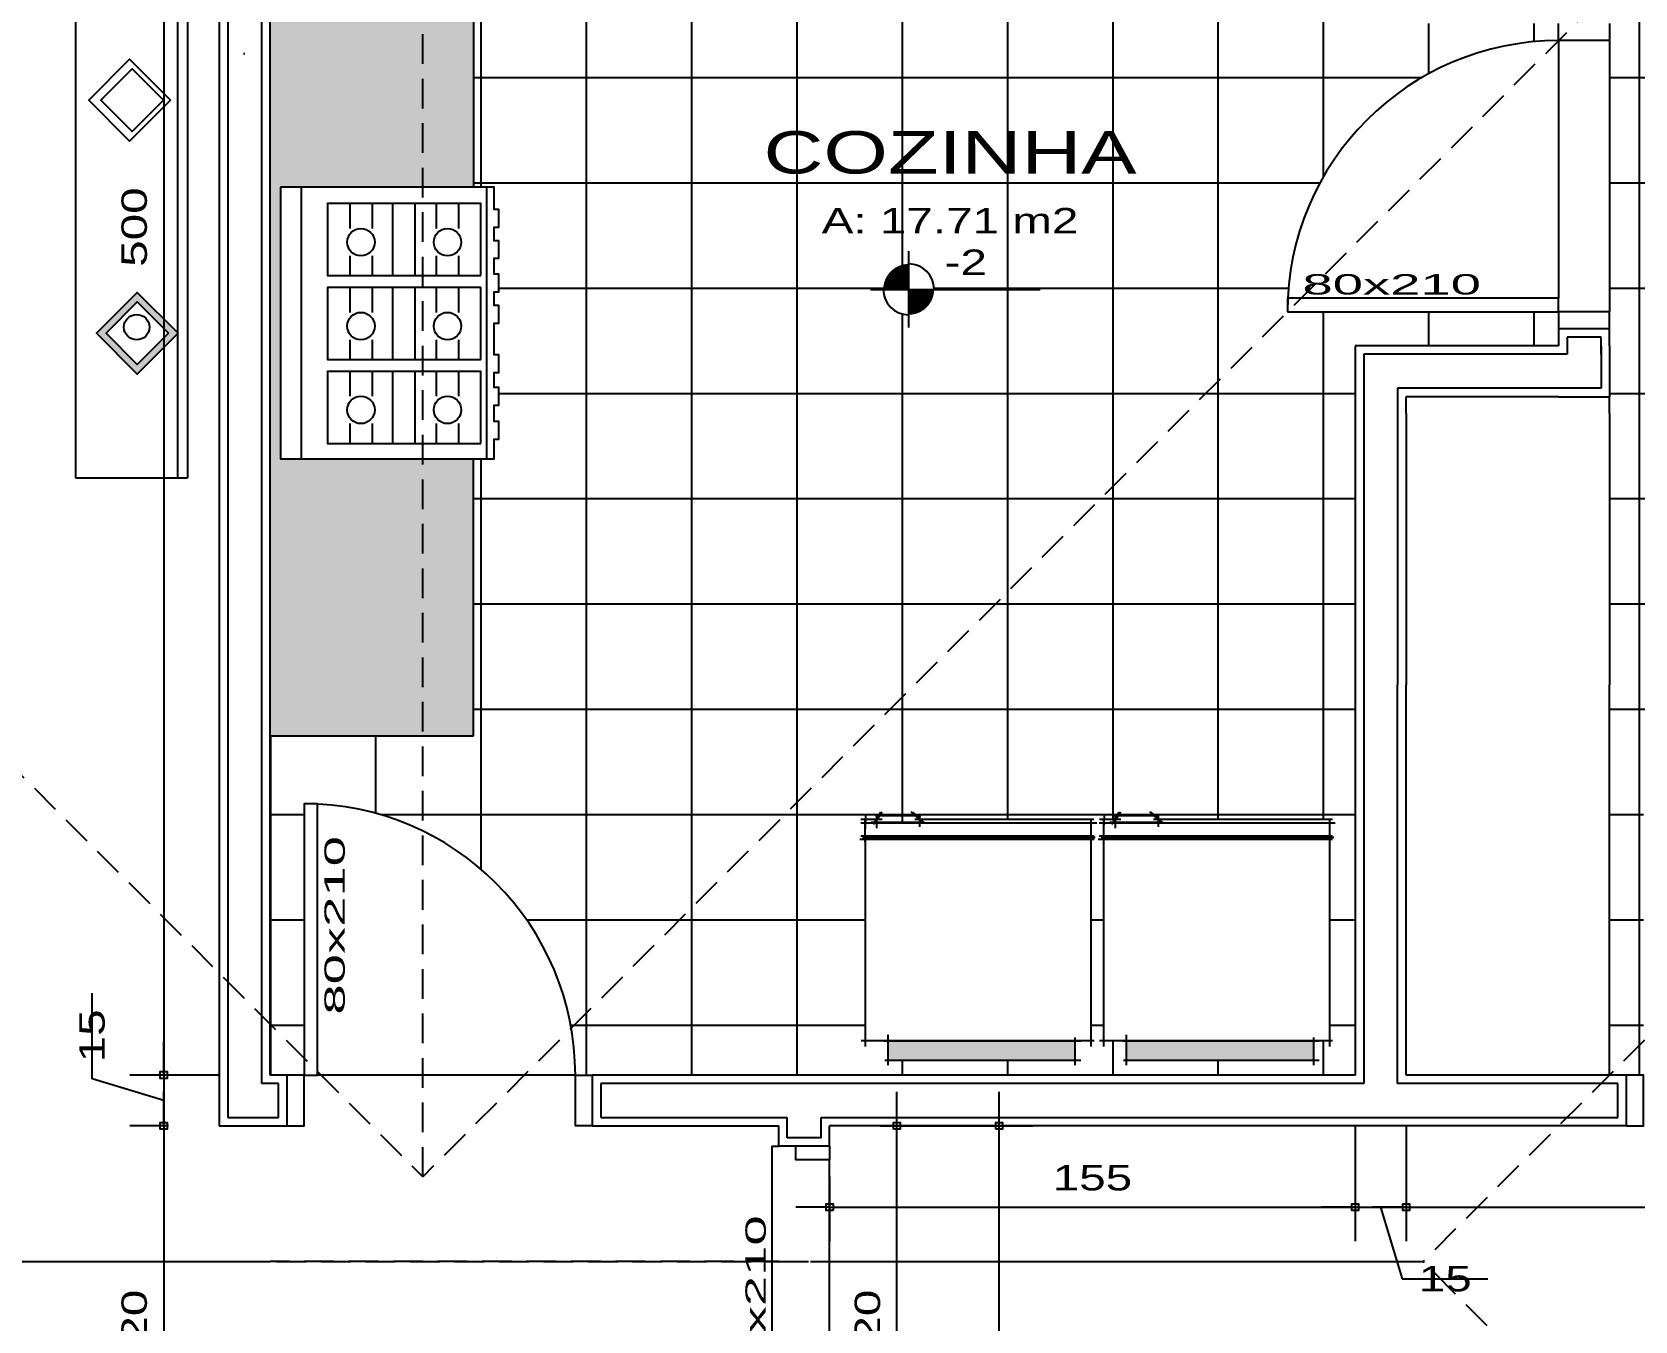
# Model space of a CAD drawing. Extents: x 2280 to 14192, y 1386 to 4696.
# Drawn here: x 4654.3 to 5127.1, y 2703.9 to 3083.9 of the extents above; entities that cross this region are included whole.
import ezdxf
from ezdxf.enums import TextEntityAlignment as Align

# ---------------------------------------------------------------- set-up
doc = ezdxf.new("R2010")
doc.units = 0
doc.header["$LTSCALE"] = 35
doc.linetypes.add('HIDDEN', pattern=[0.375, 0.25, -0.125])
doc.layers.get('0').update_dxf_attribs({"linetype": 'CONTINUOUS'})
doc.layers.get('DEFPOINTS').update_dxf_attribs({"linetype": 'CONTINUOUS'})
for name, color, linetype in [('COTA', 13, 'CONTINUOUS'), ('EQUIP', 7, 'CONTINUOUS'), ('EQUIP_I', 13, 'CONTINUOUS'), ('ESPECARQ', 2, 'CONTINUOUS'), ('ESQUADRIA', 2, 'CONTINUOUS'), ('HACHURA', 51, 'CONTINUOUS'), ('LINVISTA', 60, 'CONTINUOUS'), ('MOBIL', 7, 'CONTINUOUS'), ('MOBIL_I', 13, 'CONTINUOUS'), ('PAREDE', 5, 'CONTINUOUS'), ('PROJECAO', 13, 'HIDDEN'), ('REG60-100', 7, 'CONTINUOUS'), ('UNIDADE', 4, 'CONTINUOUS')]:
    doc.layers.add(name, color=color, linetype=linetype)
doc.styles.add('REGUA100', font='arial.ttf', dxfattribs={"width": 1.4})
doc.styles.add('REGUA60', font='romnswin.shx', dxfattribs={"width": 1.4})
doc.styles.get("Standard").update_dxf_attribs({"font": 'ISOCP'})
doc.dimstyles.new('ISO-25', dxfattribs={"dimtxt": 2.5, "dimasz": 2.5, "dimexe": 1.25, "dimexo": 0.625, "dimtad": 1, "dimdec": 4, "dimdsep": 46, "dimlunit": 6, "dimtxsty": 'Standard', "dimcen": 2.5, "dimadec": 0, "dimazin": 0, "dimtfac": 1, "dimtdec": 4, "dimtmove": 0, "dimatfit": 3, "dimfxl": 1, "dimtolj": 1, "dimtzin": 0, "dimarcsym": 0})

# ---------------------------------------------------------------- blocks, each defined once
blk = doc.blocks.new('A$C64CB144D')
at = {"layer": 'HACHURA', "ltscale": 0.35}
h = blk.add_hatch(dxfattribs=at)
h.set_pattern_fill('AR-SAND,_O', color=256, scale=0.5, angle=585)
h.set_pattern_definition([(277.5, (3489.75, -17570.718), (-17.869067, -16.737674), [0, -19.304, 0, -21.59, 0, -20.6375]), (307.5, (3489.75, -17570.718), (-9.450546, -41.23664), [0, -10.414, 0, -17.399, 0, -6.6675]), (347.5, (3478.705, -17559.672), (27.914991, -28.016616), [0, -6.35, 0, -22.86, 0, -29.845]), (357.5, (3478.705, -17559.672), (19.114055, -34.87754), [0, -3.175, 0, -14.986, 0, -17.145])])
h.paths.add_polyline_path([(38.23, 41.2), (26.18, 53.25), (14.13, 41.2), (26.18, 29.15)])
h.paths.add_polyline_path([(26.18, 31.98), (16.96, 41.2), (26.18, 50.42), (35.4, 41.2)], flags=16)
h.paths.add_polyline_path([(24.13, 37.2, -1), (24.13, 44.71, -1)], flags=0)
h = blk.add_hatch(dxfattribs=at)
h.set_pattern_fill('DOTS,_O', color=256, scale=0.2, angle=585)
h.set_pattern_definition([(315, (3573.7267, -17593.67464), (-0.1122532015, -0.3367596045), [0, -0.3175])])
h.paths.add_polyline_path([(122.2, 18.24), (110.16, 30.29), (98.11, 18.24), (110.16, 6.2)])
h.paths.add_polyline_path([(110.16, 9.03), (100.94, 18.24), (110.16, 27.46), (119.37, 18.24)], flags=16)
h.paths.add_polyline_path([(108.11, 14.25, -1), (108.11, 21.75, -1)], flags=0)
at = {"layer": 'LINVISTA'}
for p, q in [((0, 33), (152.55, 33)), ((0, 0), (0, 32.01)), ((0, 30), (152.55, 30)), ((152.55, 0), (152.55, 33)), ((0, 0), (152.55, 0))]:
    blk.add_line(p, q, dxfattribs=at)
at = {"layer": 'MOBIL', "ltscale": 0.35}
for points in [[(109.89, 30.23), (121.94, 18.18), (109.89, 6.14), (97.84, 18.18)], [(41.18, 27.96), (53.23, 15.91), (41.18, 3.87), (29.13, 15.91)], [(41.18, 25.89), (50.4, 16.67), (41.18, 7.45), (31.96, 16.67)], [(109.89, 27.4), (119.11, 18.18), (109.89, 8.96), (100.67, 18.18)]]:
    blk.add_lwpolyline(points, close=True, dxfattribs=at)
blk.add_circle((108.11, 18), 3.75, dxfattribs=at)
blk = doc.blocks.new('NIVELPB')
at = {"linetype": 'ByBlock'}
for p, q in [((0, -2.25), (0, 2.25)), ((-2.25, 0), (7.75, 0))]:
    blk.add_line(p, q, dxfattribs=at)
at = {"linetype": 'ByBlock', "const_width": 1.5}
for points in [[(-0.75, 0, -0.414214), (0, 0.75, -0.618034)], [(0, -0.75, 0.414214), (0.75, 0, 0.618034)]]:
    blk.add_lwpolyline(points, format="xyb", dxfattribs=at)
at = {"linetype": 'ByBlock'}
for start, end in [(0, 90), (180, 270)]:
    blk.add_arc((0, 0), 1.5, start, end, dxfattribs=at)
at = {"color": 0, "linetype": 'ByBlock', "style": 'REGUA60', "width": 1.4}
blk.add_attdef('COTAPISO', (2.117, 0.85), '', height=1.5, dxfattribs=at)
blk = doc.blocks.new('EQF6BE_2')
at = {"layer": 'EQUIP_I'}
for p, q in [((-39.75, -11.21), (40.15, -11.21)), ((-35.35, -25.56), (-29.54, -25.56)), ((-21.46, -25.56), (-14.15, -25.56)), ((-10.62, -25.56), (-4.81, -25.56)), ((3.27, -25.56), (10.58, -25.56)), ((14.14, -25.56), (19.95, -25.56)), ((28.03, -25.56), (35.34, -25.56)), ((-35.35, -32.11), (-29.54, -32.11)), ((-21.46, -32.11), (-14.15, -32.11)), ((-10.62, -32.11), (-4.81, -32.11)), ((3.27, -32.11), (10.58, -32.11)), ((14.14, -32.11), (19.95, -32.11)), ((28.03, -32.11), (35.34, -32.11)), ((-35.35, -38.18), (-14.15, -38.18)), ((-10.62, -38.18), (10.58, -38.18)), ((14.14, -38.18), (35.34, -38.18)), ((-35.35, -44.78), (-14.15, -44.78)), ((-10.62, -44.78), (10.58, -44.78)), ((14.14, -44.78), (35.34, -44.78)), ((-35.35, -51.06), (-29.54, -51.06)), ((-21.46, -51.06), (-14.15, -51.06)), ((-10.62, -51.06), (-4.81, -51.06)), ((3.27, -51.06), (10.58, -51.06)), ((14.14, -51.06), (19.95, -51.06)), ((28.03, -51.06), (35.34, -51.06)), ((-35.35, -57.61), (-29.54, -57.61)), ((-21.46, -57.61), (-14.15, -57.61)), ((-10.62, -57.61), (-4.81, -57.61)), ((3.27, -57.61), (10.58, -57.61)), ((14.14, -57.61), (19.95, -57.61)), ((28.03, -57.61), (35.34, -57.61)), ((-39.75, -65.88), (40.15, -65.88))]:
    blk.add_line(p, q, dxfattribs=at)
for points in [[(40.15, -5), (-39.95, -5), (-39.95, -68), (-34.13, -68), (-34.13, -69.38), (-28.95, -69.38), (-28.95, -68), (-24.09, -68), (-24.09, -69.38), (-18.92, -69.38), (-18.92, -68), (-14.46, -68), (-14.46, -69.38), (-9.29, -69.38), (-9.29, -68), (0.11, -68), (0.11, -69.38), (5.28, -69.38), (5.28, -68), (9.32, -68), (9.32, -69.38), (14.49, -69.38), (14.49, -68), (19.23, -68), (19.23, -69.38), (24.4, -69.38), (24.4, -68), (28.44, -68), (28.44, -69.38), (33.62, -69.38), (33.62, -68), (40.15, -68)], [(-35.35, -64.1), (-14.15, -64.1), (-14.15, -18.9), (-35.35, -18.9)], [(-10.62, -64.1), (10.58, -64.1), (10.58, -18.9), (-10.62, -18.9)], [(14.14, -64.1), (35.34, -64.1), (35.34, -18.9), (14.14, -18.9)]]:
    blk.add_lwpolyline(points, close=True, dxfattribs=at)
for centre in [(-25.5, -28.75), (-0.77, -28.75), (23.99, -28.75), (-25.5, -54.25), (-0.77, -54.25), (23.99, -54.25)]:
    blk.add_circle(centre, 4.04, dxfattribs=at)
blk = doc.blocks.new('A$C0D9A2227')
at = {"layer": 'LINVISTA'}
blk.add_hatch(color=256, dxfattribs=at).paths.add_polyline_path([(56.31, 67.22), (56.31, 61.85), (5.86, 61.85), (5.86, 67.22)])
for p, q in [((4.3, 67.22), (57.15, 67.22)), ((5.86, 61.01), (5.86, 68.42)), ((56.31, 68.42), (56.31, 60.29)), ((0.72, 61.85), (63.62, 61.85)), ((1.56, 6.24), (1.56, 63.41)), ((57.51, 61.85), (4.3, 61.85)), ((62.42, 63.41), (62.42, 6.6)), ((63.18, 6.93), (0.38, 6.93)), ((63.98, 7.44), (0.72, 7.44)), ((0.72, 6.64), (63.67, 6.64)), ((1.56, 2.22), (1.56, 7.84)), ((59.31, 4.51), (59.31, 1.45)), ((62.38, 0.88), (62.54, 4.62)), ((62.47, 8.2), (62.47, 2.22)), ((63.67, 3.06), (0, 3.06)), ((49.08, 2.08), (0.74, 2.08)), ((49.72, 0.08), (46.37, 3.13)), ((46.61, 2.95), (60.87, 2.95)), ((50.16, 0), (47.2, 2.8)), ((59.72, 1.07), (47.47, 1.07)), ((59.57, 0.89), (47.63, 0.89)), ((47.81, 1.38), (47.81, 4.15)), ((59.77, 2.99), (57.87, 0.06)), ((63.63, 2.08), (57.89, 2.08)), ((60.25, 3.42), (58.3, 0.17))]:
    blk.add_line(p, q, dxfattribs=at)
blk = doc.blocks.new('A$C11CA103F')
at = {"layer": 'MOBIL_I', "ltscale": 0.35, "xscale": 1.0925, "yscale": 1.0925, "zscale": 1.0925, "rotation": 270}
for p in [(0, 140.22), (0, 69.89)]:
    blk.add_blockref('A$C0D9A2227', p, dxfattribs=at)
blk = doc.blocks.new('COTAPT')
at = {"color": 0, "linetype": 'ByBlock'}
blk.add_line((0, 0), (200, 0), dxfattribs=at)
at = {"color": 6, "linetype": 'ByBlock'}
blk.add_lwpolyline([(-20, 20), (20, 20), (20, -20), (-20, -20)], close=True, dxfattribs=at)
blk = doc.blocks.new('*D164')
at = {"color": 0, "linetype": 'ByBlock'}
for p, q in [((4904.58, 2761.45), (4919.41, 2761.45)), ((4909.41, 2641.5), (4909.41, 2761.4))]:
    blk.add_line(p, q, dxfattribs=at)
at = {"layer": 'DEFPOINTS', "color": 0, "linetype": 'ByBlock'}
for p in [(4889.58, 2761.45), (4909.41, 2761.45), (4874.58, 2641.45)]:
    blk.add_point(p, dxfattribs=at)
at = {"color": 0, "linetype": 'ByBlock', "xscale": 0.05, "yscale": 0.05, "zscale": 0.05}
for p, rotation in [((4909.41, 2761.45), 90), ((4909.41, 2641.45), 270)]:
    blk.add_blockref('COTAPT', p, dxfattribs=dict(at, rotation=rotation))
at = {"color": 2, "linetype": 'ByBlock', "insert": (4900.76, 2701.45), "char_height": 7.5, "attachment_point": 5, "rotation": 90, "style": 'REGUA60'}
blk.add_mtext('\\A1;120', dxfattribs=at)
blk = doc.blocks.new('*D165')
at = {"color": 0, "linetype": 'ByBlock'}
for p, q in [((4904.58, 2761.45), (4949.55, 2761.45)), ((4939.55, 2151.5), (4939.55, 2761.4)), ((4904.58, 2151.45), (4949.55, 2151.45))]:
    blk.add_line(p, q, dxfattribs=at)
at = {"layer": 'DEFPOINTS', "color": 0, "linetype": 'ByBlock'}
for p in [(4889.58, 2761.45), (4939.55, 2761.45), (4889.58, 2151.45)]:
    blk.add_point(p, dxfattribs=at)
at = {"color": 0, "linetype": 'ByBlock', "xscale": 0.05, "yscale": 0.05, "zscale": 0.05}
for p, rotation in [((4939.55, 2761.45), 90), ((4939.55, 2151.45), 270)]:
    blk.add_blockref('COTAPT', p, dxfattribs=dict(at, rotation=rotation))
at = {"color": 2, "linetype": 'ByBlock', "insert": (4930.9, 2456.45), "char_height": 7.5, "attachment_point": 5, "rotation": 90, "style": 'REGUA60'}
blk.add_mtext('\\A1;610', dxfattribs=at)
blk = doc.blocks.new('*D168')
at = {"color": 0, "linetype": 'ByBlock'}
for p, q in [((5044.58, 2761.45), (5044.58, 2727.46)), ((4889.58, 2746.45), (4889.58, 2727.46)), ((4889.63, 2737.46), (5044.53, 2737.46))]:
    blk.add_line(p, q, dxfattribs=at)
at = {"layer": 'DEFPOINTS', "color": 0, "linetype": 'ByBlock'}
for p in [(5044.58, 2776.45), (4889.58, 2761.45), (5044.58, 2737.46)]:
    blk.add_point(p, dxfattribs=at)
at = {"color": 0, "linetype": 'ByBlock', "xscale": 0.05, "yscale": 0.05, "zscale": 0.05, "rotation": 180}
blk.add_blockref('COTAPT', (4889.58, 2737.46), dxfattribs=at)
at = {"color": 0, "linetype": 'ByBlock', "xscale": 0.05, "yscale": 0.05, "zscale": 0.05}
blk.add_blockref('COTAPT', (5044.58, 2737.46), dxfattribs=at)
at = {"color": 2, "linetype": 'ByBlock', "insert": (4967.08, 2746.11), "char_height": 7.5, "attachment_point": 5, "style": 'REGUA60'}
blk.add_mtext('\\A1;155', dxfattribs=at)
blk = doc.blocks.new('*D169')
at = {"color": 0, "linetype": 'ByBlock'}
for p, q in [((5059.58, 2761.45), (5059.58, 2727.46)), ((5044.63, 2737.46), (5059.53, 2737.46)), ((5052.08, 2737.46), (5058.41, 2716.36)), ((5058.41, 2716.36), (5083.71, 2716.36))]:
    blk.add_line(p, q, dxfattribs=at)
at = {"layer": 'DEFPOINTS', "color": 0, "linetype": 'ByBlock'}
for p in [(5044.58, 2776.45), (5059.58, 2776.45), (5059.58, 2737.46)]:
    blk.add_point(p, dxfattribs=at)
at = {"color": 0, "linetype": 'ByBlock', "xscale": 0.05, "yscale": 0.05, "zscale": 0.05, "rotation": 180}
blk.add_blockref('COTAPT', (5044.58, 2737.46), dxfattribs=at)
at = {"color": 0, "linetype": 'ByBlock', "xscale": 0.05, "yscale": 0.05, "zscale": 0.05}
blk.add_blockref('COTAPT', (5059.58, 2737.46), dxfattribs=at)
at = {"color": 2, "linetype": 'ByBlock', "insert": (5063.31, 2716.36), "char_height": 7.5, "attachment_point": 4, "style": 'REGUA60'}
blk.add_mtext('\\A1;15', dxfattribs=at)
blk = doc.blocks.new('*D170')
at = {"color": 0, "linetype": 'ByBlock'}
for p, q in [((5299.58, 2761.45), (5299.58, 2727.46)), ((5059.63, 2737.46), (5299.53, 2737.46))]:
    blk.add_line(p, q, dxfattribs=at)
at = {"layer": 'DEFPOINTS', "color": 0, "linetype": 'ByBlock'}
for p in [(5059.58, 2776.45), (5299.58, 2776.45), (5299.58, 2737.46)]:
    blk.add_point(p, dxfattribs=at)
at = {"color": 0, "linetype": 'ByBlock', "xscale": 0.05, "yscale": 0.05, "zscale": 0.05, "rotation": 180}
blk.add_blockref('COTAPT', (5059.58, 2737.46), dxfattribs=at)
at = {"color": 0, "linetype": 'ByBlock', "xscale": 0.05, "yscale": 0.05, "zscale": 0.05}
blk.add_blockref('COTAPT', (5299.58, 2737.46), dxfattribs=at)
at = {"color": 2, "linetype": 'ByBlock', "insert": (5179.58, 2746.11), "char_height": 7.5, "attachment_point": 5, "style": 'REGUA60'}
blk.add_mtext('\\A1;240', dxfattribs=at)
blk = doc.blocks.new('*D204')
at = {"color": 0, "linetype": 'ByBlock'}
for p, q in [((4694.58, 3276.45), (4683.17, 3276.45)), ((4693.17, 3276.4), (4693.17, 2776.5)), ((4709.58, 2776.45), (4683.17, 2776.45))]:
    blk.add_line(p, q, dxfattribs=at)
at = {"layer": 'DEFPOINTS', "color": 0, "linetype": 'ByBlock'}
for p in [(4709.58, 3276.45), (4693.17, 2776.45), (4724.58, 2776.45)]:
    blk.add_point(p, dxfattribs=at)
at = {"color": 0, "linetype": 'ByBlock', "xscale": 0.05, "yscale": 0.05, "zscale": 0.05}
for p, rotation in [((4693.17, 3276.45), 90), ((4693.17, 2776.45), 270)]:
    blk.add_blockref('COTAPT', p, dxfattribs=dict(at, rotation=rotation))
at = {"color": 2, "linetype": 'ByBlock', "insert": (4684.52, 3026.45), "char_height": 7.5, "attachment_point": 5, "rotation": 90, "style": 'REGUA60'}
blk.add_mtext('\\A1;500', dxfattribs=at)
blk = doc.blocks.new('*D205')
at = {"color": 0, "linetype": 'ByBlock'}
for p, q in [((4672.07, 2775.28), (4672.07, 2800.58)), ((4693.17, 2768.95), (4672.07, 2775.28)), ((4693.17, 2776.4), (4693.17, 2761.5)), ((4694.58, 2761.45), (4683.17, 2761.45))]:
    blk.add_line(p, q, dxfattribs=at)
at = {"layer": 'DEFPOINTS', "color": 0, "linetype": 'ByBlock'}
for p in [(4724.58, 2776.45), (4693.17, 2761.45), (4709.58, 2761.45)]:
    blk.add_point(p, dxfattribs=at)
at = {"color": 0, "linetype": 'ByBlock', "xscale": 0.05, "yscale": 0.05, "zscale": 0.05}
for p, rotation in [((4693.17, 2776.45), 90), ((4693.17, 2761.45), 270)]:
    blk.add_blockref('COTAPT', p, dxfattribs=dict(at, rotation=rotation))
at = {"color": 2, "linetype": 'ByBlock', "insert": (4672.07, 2780.18), "char_height": 7.5, "attachment_point": 4, "rotation": 90, "style": 'REGUA60'}
blk.add_mtext('\\A1;15', dxfattribs=at)
blk = doc.blocks.new('*D206')
at = {"color": 0, "linetype": 'ByBlock'}
for p, q in [((4693.17, 2761.4), (4693.17, 2641.5)), ((4694.58, 2641.45), (4683.17, 2641.45))]:
    blk.add_line(p, q, dxfattribs=at)
at = {"layer": 'DEFPOINTS', "color": 0, "linetype": 'ByBlock'}
for p in [(4709.58, 2761.45), (4693.17, 2641.45), (4709.58, 2641.45)]:
    blk.add_point(p, dxfattribs=at)
at = {"color": 0, "linetype": 'ByBlock', "xscale": 0.05, "yscale": 0.05, "zscale": 0.05}
for p, rotation in [((4693.17, 2761.45), 90), ((4693.17, 2641.45), 270)]:
    blk.add_blockref('COTAPT', p, dxfattribs=dict(at, rotation=rotation))
at = {"color": 2, "linetype": 'ByBlock', "insert": (4684.52, 2701.45), "char_height": 7.5, "attachment_point": 5, "rotation": 90, "style": 'REGUA60'}
blk.add_mtext('\\A1;120', dxfattribs=at)
blk = doc.blocks.new('INDUNI1')
at = {"color": 0, "style": 'REGUA100', "width": 1.4, "flags": 8}
for tag, p in [('NOME1', (0, 0)), ('NOME2', (0, -4.286))]:
    blk.add_attdef(tag, text='', height=2.5, dxfattribs=at).set_placement(p, align=Align.CENTER)
at = {"layer": 'ESPECARQ', "style": 'REGUA60', "width": 1.4}
blk.add_attdef('AREA', text='', height=1.5, dxfattribs=at).set_placement((0, -7.813), align=Align.CENTER)
at = {"layer": 'ESPECARQ', "style": 'REGUA60', "width": 1.4, "flags": 8}
for tag, p in [('PISO', (0, -10.313)), ('REVPAR', (0, -12.813)), ('PEDIR', (0, -15.313))]:
    blk.add_attdef(tag, text='', height=1.5, dxfattribs=at).set_placement(p, align=Align.CENTER)

msp = doc.modelspace()

# ---------------------------------------------------------------- hatches: boundary and pattern name
at = {"layer": 'LINVISTA'}
h = msp.add_hatch(dxfattribs=at)
h.set_pattern_fill('NET', color=256, scale=9.78, style=0)
h.set_pattern_definition([(360, (4414.2, 120.673), (8e-15, 31.0515), []), (90, (4414.2, 120.673), (-31.0515, 1e-14), [])])
h.paths.add_polyline_path([(4790.607, 2958.082), (4784.579, 2958.082), (4784.579, 2876.448), (4724.579, 2876.448), (4724.579, 2776.448), (4729.579, 2776.448), (4734.579, 2776.448), (4734.579, 2856.448), (4738.579, 2856.448), (4738.579, 2856.348, -0.3996375), (4814.579, 2776.448), (4819.579, 2776.448), (5044.579, 2776.448), (5044.579, 2891.448), (5044.579, 2971.448), (5044.579, 2991.448), (5104.579, 2991.448), (5104.579, 2996.448), (5104.579, 3001.448), (5024.579, 3001.448), (5024.579, 3005.448), (5024.679, 3005.448, -0.3996375), (5104.579, 3081.448), (5104.579, 3086.448), (5054.579, 3086.448), (5054.579, 3216.448), (4784.579, 3216.448), (4784.579, 3038.182), (4790.607, 3038.182), (4790.607, 3031.647), (4791.985, 3031.647), (4791.985, 3026.475), (4790.607, 3026.475), (4790.607, 3022.433), (4791.985, 3022.433), (4791.985, 3017.261), (4790.607, 3017.261), (4790.607, 3012.527), (4791.985, 3012.527), (4791.985, 3007.355), (4790.607, 3007.355), (4790.607, 3003.313), (4791.985, 3003.313), (4791.985, 2998.141), (4790.607, 2998.141), (4790.607, 2988.744), (4791.985, 2988.744), (4791.985, 2983.572), (4790.607, 2983.572), (4790.607, 2979.116), (4791.985, 2979.116), (4791.985, 2973.945), (4790.607, 2973.945), (4790.607, 2969.078), (4791.985, 2969.078), (4791.985, 2963.906), (4790.607, 2963.906)])
h.paths.add_polyline_path([(4912.893, 3000.59, -0.4142136), (4905.393, 3008.09), (4909.143, 3008.09, -0.4142136), (4912.893, 3011.84), (4912.893, 3015.59, -0.4142136), (4920.393, 3008.09), (4916.643, 3008.09, -0.4142136), (4912.893, 3004.34)], flags=16)
h.paths.add_polyline_path([(4903.397, 2851.855), (4903.546, 2852.103), (4903.546, 2853.156), (4916.11, 2853.156), (4916.11, 2852.139), (4916.423, 2851.855), (4966.638, 2851.855), (4966.638, 2850.779), (4968.342, 2850.779), (4970.419, 2850.779), (4970.419, 2851.855), (4973.722, 2851.855), (4973.871, 2852.103), (4973.871, 2853.156), (4986.435, 2853.156), (4986.435, 2852.139), (4986.749, 2851.855), (5036.963, 2851.855), (5036.963, 2845.562), (5036.963, 2786.554), (5033.968, 2786.554), (5033.968, 2786.552), (5032.263, 2786.552), (5032.263, 2780.685), (4977.145, 2780.685), (4977.145, 2786.552), (4975.834, 2786.552), (4975.834, 2786.554), (4970.478, 2786.554), (4970.478, 2845.168), (4970.419, 2845.168), (4970.419, 2850.779), (4969.108, 2850.779), (4966.638, 2850.779), (4966.638, 2845.562), (4966.638, 2786.554), (4963.642, 2786.554), (4963.642, 2786.552), (4961.938, 2786.552), (4961.938, 2780.685), (4906.82, 2780.685), (4906.82, 2786.552), (4905.509, 2786.552), (4905.509, 2786.554), (4900.153, 2786.554), (4900.153, 2845.168), (4900.094, 2845.168), (4900.094, 2851.855)], flags=16)
h.paths.add_polyline_path([(4904.41, 2852.955), (4914.778, 2852.955), (4916.947, 2850.905), (4903.079, 2850.905)], flags=0)
h.paths.add_polyline_path([(4985.103, 2852.955), (4987.272, 2850.905), (4973.404, 2850.905), (4974.735, 2852.955)], flags=0)
h.paths.add_polyline_path([(5299.579, 3001.448), (5299.579, 3006.448), (5299.579, 3069.32), (5232.149, 3069.774), (5227.8, 3133.948), (5239.364, 3138.602, -0.1989124), (5238.31, 3141.147), (5238.31, 3204.747), (5238.31, 3268.347, -0.1989124), (5239.364, 3270.893), (5239.364, 3276.448), (5214.579, 3276.448), (5209.579, 3276.448, -0.3996375), (5133.579, 3196.548), (5133.579, 3196.448), (5129.579, 3196.448), (5129.579, 3276.448), (5124.579, 3276.448), (5119.579, 3276.448), (5119.579, 3086.448), (5119.579, 3081.448), (5119.579, 3001.448), (5119.579, 2996.448), (5119.579, 2991.448), (5119.579, 2976.448), (5119.579, 2971.448), (5119.579, 2891.448), (5119.579, 2776.448), (5124.579, 2776.448), (5129.579, 2776.448), (5129.579, 2866.448), (5133.579, 2866.448), (5133.579, 2866.359, -0.4012509), (5219.579, 2776.448), (5224.579, 2776.448), (5299.579, 2776.448), (5299.579, 2821.448), (5299.579, 2826.448), (5314.579, 2826.448), (5314.579, 2882.448), (5314.579, 2886.448), (5299.579, 2886.448), (5299.579, 2891.448), (5299.579, 2916.448), (5299.579, 2921.448)])
h.paths.add_polyline_path([(5164.225, 3018.602, -0.4142136), (5160.475, 3014.852), (5160.475, 3011.102, -0.4142136), (5152.975, 3018.602), (5156.725, 3018.602, -0.4142136), (5160.475, 3022.352), (5160.475, 3026.102, -0.4142136), (5167.975, 3018.602)], flags=16)
h.paths.add_polyline_path([(4923.603, 3010.466), (4946.853, 3010.466), (4946.853, 3021.716), (4923.603, 3021.716)], flags=24)
h.paths.add_polyline_path([(4867.399, 3039.072), (4982.698, 3039.072), (4982.698, 3058.475), (4867.399, 3058.475)], flags=24)
h.paths.add_polyline_path([(4895.606, 3023.005), (5002.356, 3023.005), (5002.356, 3034.255), (4895.606, 3034.255)], flags=24)
h.paths.add_polyline_path([(5171.185, 3020.978), (5194.935, 3020.978), (5194.935, 3032.228), (5171.185, 3032.228)], flags=24)
h.paths.add_polyline_path([(5112.833, 3037.673), (5304.796, 3037.673), (5304.796, 3066.54), (5112.833, 3066.54)], flags=9)
h.paths.add_polyline_path([(5176.24, 3026.56), (5282.99, 3026.56), (5282.99, 3037.81), (5176.24, 3037.81)], flags=24)
at = {"layer": 'MOBIL'}
h = msp.add_hatch(dxfattribs=at)
h.set_pattern_fill('AREIA', color=256, scale=9.78, style=0)
h.set_pattern_definition([(360, (4415.7654, 124.976), (5.7702, 4.2054), [0, -2.3472, 0, -3.1296, 0, -5.4768]), (10, (4419.775, 129.475), (3.236075, 8.11807), [0, -6.0636, 0, -1.3692, 0, -5.1834]), (20, (4416.45, 128.497), (2.061039, 9.49259), [0, -4.2054, 0, -2.8362, 0, -6.1614]), (30, (4420.264, 127.519), (0.232086, 7.813215), [0, -5.4768, 0, -6.9438, 0, -4.9878]), (40, (4418.6016, 126.541), (2.7392176, 8.2989116), [0, -4.0098, 0, -3.2274, 0, -5.5746]), (50, (4422.709, 125.563), (-1.50694, 6.115888), [0, -1.1736, 0, -7.7262, 0, -4.5966]), (60, (4420.851, 124.585), (-1.469318, 10.560266), [0, -1.467, 0, -4.5966, 0, -5.2812]), (70, (4418.504, 123.607), (-2.755708, 5.5823655), [0, -2.7384, 0, -3.1296, 0, -7.1394]), (80, (4419.1884, 122.629), (-3.3435544, 6.945317), [0, -3.5208, 0, -4.2054]), (90, (4423.394, 121.651), (-6.5526, 4.4988), [0, -5.379, 0, -3.0318, 0, -7.1394]), (100, (4415.1786, 122.629), (-5.925644, 2.629572), [0, -2.7384, 0, -5.6724, 0, -6.4548]), (110, (4416.1566, 123.6068), (-6.134452, 4.84445), [0, -4.6944, 0, -3.7164, 0, -5.1834]), (120, (4417.1346, 124.585), (-8.723132, 2.981707), [0, -6.4548, 0, -2.0538, 0, -7.4328]), (130, (4418.1126, 125.563), (-6.461191, -0.059492), [0, -3.7164, 0, -1.3692, 0, -7.6284]), (140, (4419.091, 126.541), (-10.159836, -1.305386), [0, -1.0758, 0, -5.6724, 0, -4.6944]), (150, (4420.0686, 127.519), (-7.863056, -3.252413), [0, -2.7384, 0, -3.2274, 0, -6.2592]), (160, (4421.047, 128.497), (-9.677406, -5.428299), [0, -5.7702, 0, -2.3472, 0, -4.0098]), (170, (4422.0246, 129.475), (-4.741256, -4.923895), [0, -3.7164, 0, -2.1516, 0, -7.5306])])
h.paths.add_polyline_path([(4784.579, 3216.448), (4784.579, 3276.448), (4724.579, 3276.448), (4724.579, 2876.448), (4784.579, 2876.448), (4784.579, 2958.082), (4727.607, 2958.082), (4727.607, 3038.182), (4784.579, 3038.182)])

# ---------------------------------------------------------------- linework, layer by layer
at = {"layer": 'EQUIP_I'}
msp.add_line((4724.579, 2876.448), (4784.579, 2876.448), dxfattribs=at)
at = {"layer": 'ESQUADRIA'}
for p, q in [((5024.579, 3005.448), (5024.579, 3001.448)), ((5104.579, 3005.448), (5024.579, 3005.448)), ((5104.579, 3001.448), (5104.579, 3005.448)), ((5024.579, 3001.448), (5104.579, 3001.448)), ((5104.579, 3001.448), (5104.579, 2996.448)), ((5119.579, 3001.448), (5104.579, 3001.448)), ((5119.579, 2996.448), (5119.579, 3001.448))]:
    msp.add_line(p, q, dxfattribs=at)
at = {"layer": 'ESQUADRIA', "color": 1}
msp.add_line((4889.579, 2651.448), (4889.579, 2751.448), dxfattribs=at)
at = {"layer": 'ESQUADRIA'}
for points in [[(5119.579, 3086.448), (5119.579, 3081.448), (5104.579, 3081.448), (5104.579, 3086.448)], [(4729.579, 2761.448), (4734.579, 2761.448), (4734.579, 2776.448), (4729.579, 2776.448)], [(4819.579, 2761.448), (4814.579, 2761.448), (4814.579, 2776.448), (4819.579, 2776.448)], [(5124.579, 2761.448), (5129.579, 2761.448), (5129.579, 2776.448), (5124.579, 2776.448)], [(4874.579, 2647.448), (4872.579, 2647.448), (4872.579, 2755.448), (4874.579, 2755.448)], [(4889.579, 2755.448), (4889.579, 2751.448), (4879.579, 2751.448), (4879.579, 2755.448)]]:
    msp.add_lwpolyline(points, dxfattribs=at)
msp.add_lwpolyline([(4738.579, 2776.448), (4738.579, 2856.448), (4734.579, 2856.448), (4734.579, 2776.448)], close=True, dxfattribs=at)
at = {"layer": 'HACHURA'}
msp.add_line((5119.579, 3081.448), (5119.579, 3001.448), dxfattribs=at)
at = {"layer": 'LINVISTA'}
for p, q in [((4709.579, 3276.448), (4709.579, 2761.448)), ((4724.579, 2776.448), (4724.579, 3276.448)), ((4784.579, 3216.448), (4784.579, 3038.182)), ((5104.579, 3081.448), (5104.579, 3005.448)), ((5104.579, 2996.448), (5104.579, 2991.448)), ((5119.579, 2996.448), (5104.579, 2996.448)), ((5119.579, 2991.448), (5119.579, 2996.448)), ((5044.579, 2991.448), (5044.579, 2971.448)), ((5104.579, 2991.448), (5044.579, 2991.448)), ((5119.579, 2991.448), (5119.579, 2976.448)), ((5104.579, 2976.448), (5059.579, 2976.448)), ((5059.579, 2971.448), (5059.579, 2976.448)), ((5104.579, 2976.448), (5119.579, 2976.448)), ((5119.579, 2971.448), (5119.579, 2976.448)), ((5044.579, 2971.448), (5044.579, 2891.448)), ((5059.579, 2971.448), (5059.579, 2891.448)), ((5119.579, 2971.448), (5119.579, 2891.448)), ((4784.579, 2876.448), (4784.579, 2958.082)), ((5044.579, 2891.448), (5044.579, 2776.448)), ((5059.579, 2776.448), (5059.579, 2891.448)), ((5119.579, 2776.448), (5119.579, 2891.448)), ((4729.579, 2776.448), (4724.579, 2776.448)), ((4729.579, 2761.448), (4729.579, 2776.448)), ((4814.579, 2776.448), (4738.579, 2776.448)), ((4819.579, 2776.448), (4819.579, 2761.448)), ((5044.579, 2776.448), (4819.579, 2776.448)), ((5124.579, 2776.448), (5059.579, 2776.448)), ((5124.579, 2776.448), (5124.579, 2776.448)), ((5124.579, 2761.448), (5124.579, 2776.448)), ((4709.579, 2761.448), (4729.579, 2761.448)), ((4819.579, 2761.448), (4874.579, 2761.448)), ((4874.579, 2755.448), (4874.579, 2761.448)), ((4889.579, 2755.448), (4889.579, 2761.448)), ((5124.579, 2761.448), (4889.579, 2761.448)), ((4889.579, 2755.448), (4874.579, 2755.448))]:
    msp.add_line(p, q, dxfattribs=at)
at = {"layer": 'MOBIL_I'}
for centre, start, end in [((5104.579, 3001.448), 90, 180), ((4734.579, 2776.448), 0, 90)]:
    msp.add_arc(centre, 80, start, end, dxfattribs=at)
at = {"layer": 'PAREDE'}
for p, q in [((4712.079, 3278.948), (4712.079, 2763.948)), ((4722.079, 2773.948), (4722.079, 3278.948)), ((5107.079, 2993.948), (5107.079, 2988.948)), ((5117.079, 2993.948), (5107.079, 2993.948)), ((5117.079, 2988.948), (5117.079, 2993.948)), ((5047.079, 2988.948), (5047.079, 2973.948)), ((5107.079, 2988.948), (5047.079, 2988.948)), ((5047.079, 2988.948), (5047.079, 2773.948)), ((5117.079, 2991.448), (5117.079, 2978.948)), ((5117.079, 2978.948), (5057.079, 2978.948)), ((5057.079, 2978.948), (5057.079, 2891.448)), ((5057.079, 2776.448), (5057.079, 2891.448)), ((5057.079, 2773.948), (5057.079, 2888.948)), ((4727.079, 2773.948), (4722.079, 2773.948)), ((4727.079, 2763.948), (4727.079, 2773.948)), ((4822.079, 2773.948), (4822.079, 2763.948)), ((5047.079, 2773.948), (4822.079, 2773.948)), ((5122.079, 2773.948), (5057.079, 2773.948)), ((5122.079, 2773.948), (5122.079, 2773.948)), ((5122.079, 2763.948), (5122.079, 2773.948)), ((4712.079, 2763.948), (4727.079, 2763.948)), ((4822.079, 2763.948), (4877.079, 2763.948)), ((4877.079, 2757.948), (4877.079, 2763.948)), ((4887.079, 2757.948), (4887.079, 2763.948)), ((4887.079, 2763.948), (4892.079, 2763.948)), ((4887.079, 2763.948), (5122.079, 2763.948)), ((4887.079, 2757.948), (4877.079, 2757.948))]:
    msp.add_line(p, q, dxfattribs=at)
at = {"layer": 'PROJECAO'}
for p, q in [((4144.579, 3371.448), (4769.579, 2746.448)), ((5394.579, 3371.448), (4769.579, 2746.448)), ((5714.579, 3371.448), (5064.579, 2721.448)), ((4769.579, 2746.448), (4769.579, 3146.448)), ((3794.579, 2721.448), (5064.579, 2721.448)), ((3894.579, 2721.448), (4724.579, 2721.448)), ((4874.579, 2721.448), (4724.579, 2721.448)), ((4874.579, 2721.448), (4889.579, 2721.448)), ((4889.579, 2721.448), (5064.579, 2721.448)), ((4889.579, 2721.448), (5064.579, 2721.448)), ((5714.579, 2071.448), (5064.579, 2721.448))]:
    msp.add_line(p, q, dxfattribs=at)

# ---------------------------------------------------------------- block references
at = {"layer": 'COTA', "color": 2, "xscale": 5, "yscale": 5, "zscale": 5}
msp.add_blockref('NIVELPB', (4912.893, 3008.09), dxfattribs=at).add_auto_attribs({'COTAPISO': '-2'})
at = {"layer": 'EQUIP'}
for name, p, rotation in [('EQF6BE_2', (4722.607, 2998.032), 89.99999999999997), ('A$C11CA103F', (4898.448, 2854.125), 270)]:
    msp.add_blockref(name, p, dxfattribs=dict(at, rotation=rotation))
at = {"layer": 'ESPECARQ', "rotation": 270}
msp.add_blockref('A$C64CB144D', (4667.209, 3105.049), dxfattribs=at)
at = {"layer": 'UNIDADE', "xscale": 5, "yscale": 5, "zscale": 5}
msp.add_blockref('INDUNI1', (4925.091, 3063.661), dxfattribs=at).add_auto_attribs({'NOME2': 'COZINHA', 'AREA': 'A: 17.71 m2'})

# ---------------------------------------------------------------- texts
at = {"layer": 'REG60-100', "style": 'REGUA60', "width": 2}
msp.add_text('80x210', height=6, dxfattribs=at).set_placement((5029.023, 3006.571))
for s, p in [('80x210', (4746.583, 2794.254)), ('100x210', (4870.741, 2673.517))]:
    msp.add_text(s, height=6, rotation=90, dxfattribs=at).set_placement(p)

# ---------------------------------------------------------------- dimensions: what is measured, and where the dimension line sits
at = {"layer": 'COTA'}
for base, p1, p2, override, picture, middle in [((4693.168, 2776.448), (4709.579, 3276.448), (4724.579, 2776.448), {"dimscale": 5, "dimtxt": 1.5, "dimasz": 0.01, "dimexe": 2, "dimexo": 3, "dimgap": 0.98, "dimdec": 2, "dimrnd": 0.5, "dimtxsty": 'REGUA60', "dimblk": 'COTAPT', "dimcen": 4, "dimdle": 4, "dimclrt": 2, "dimaunit": 1, "dimtofl": 0}, '*D204', (4684.518, 3026.448)), ((4693.168, 2761.448), (4724.579, 2776.448), (4709.579, 2761.448), {"dimscale": 5, "dimtxt": 1.5, "dimasz": 0.01, "dimexe": 2, "dimexo": 3, "dimgap": 0.98, "dimdec": 2, "dimrnd": 0.5, "dimtxsty": 'REGUA60', "dimblk": 'COTAPT', "dimcen": 4, "dimdle": 4, "dimse1": 1, "dimclrt": 2, "dimaunit": 1, "dimtofl": 0, "dimtmove": 1}, '*D205', (4672.068, 2780.178)), ((4693.168, 2641.448), (4709.579, 2761.448), (4709.579, 2641.448), {"dimscale": 5, "dimtxt": 1.5, "dimasz": 0.01, "dimexe": 2, "dimexo": 3, "dimgap": 0.98, "dimdec": 2, "dimrnd": 0.5, "dimtxsty": 'REGUA60', "dimblk": 'COTAPT', "dimcen": 4, "dimdle": 4, "dimse1": 1, "dimclrt": 2, "dimaunit": 1, "dimtofl": 0, "dimtmove": 1}, '*D206', (4684.518, 2701.448)), ((4909.409, 2761.448), (4874.579, 2641.448), (4889.579, 2761.448), {"dimscale": 5, "dimtxt": 1.5, "dimasz": 0.01, "dimexe": 2, "dimexo": 3, "dimgap": 0.98, "dimdec": 2, "dimrnd": 0.5, "dimtxsty": 'REGUA60', "dimblk": 'COTAPT', "dimcen": 4, "dimdle": 4, "dimse1": 1, "dimclrt": 2, "dimaunit": 1, "dimtofl": 0, "dimtmove": 1}, '*D164', (4900.759, 2701.448)), ((4939.554, 2761.448), (4889.579, 2151.448), (4889.579, 2761.448), {"dimscale": 5, "dimtxt": 1.5, "dimasz": 0.01, "dimexe": 2, "dimexo": 3, "dimgap": 0.98, "dimdec": 2, "dimrnd": 0.5, "dimtxsty": 'REGUA60', "dimblk": 'COTAPT', "dimcen": 4, "dimdle": 4, "dimclrt": 2, "dimaunit": 1, "dimtofl": 0}, '*D165', (4930.904, 2456.448))]:
    dim = msp.add_linear_dim(base=base, p1=p1, p2=p2, angle=90, dimstyle='ISO-25', override=override, dxfattribs=at)
    dim.commit()
    dim.dimension.update_dxf_attribs({"geometry": picture, "text_midpoint": middle})
for base, p1, p2, override, picture, middle in [((5044.579, 2737.46), (4889.579, 2761.448), (5044.579, 2776.448), {"dimscale": 5, "dimtxt": 1.5, "dimasz": 0.01, "dimexe": 2, "dimexo": 3, "dimgap": 0.98, "dimdec": 2, "dimrnd": 0.5, "dimtxsty": 'REGUA60', "dimblk": 'COTAPT', "dimcen": 4, "dimdle": 4, "dimclrt": 2, "dimaunit": 1, "dimtofl": 0}, '*D168', (4967.079, 2746.11)), ((5059.579, 2737.46), (5044.579, 2776.448), (5059.579, 2776.448), {"dimscale": 5, "dimtxt": 1.5, "dimasz": 0.01, "dimexe": 2, "dimexo": 3, "dimgap": 0.98, "dimdec": 2, "dimrnd": 0.5, "dimtxsty": 'REGUA60', "dimblk": 'COTAPT', "dimcen": 4, "dimdle": 4, "dimse1": 1, "dimclrt": 2, "dimaunit": 1, "dimtofl": 0, "dimtmove": 1}, '*D169', (5063.309, 2716.36)), ((5299.579, 2737.46), (5059.579, 2776.448), (5299.579, 2776.448), {"dimscale": 5, "dimtxt": 1.5, "dimasz": 0.01, "dimexe": 2, "dimexo": 3, "dimgap": 0.98, "dimdec": 2, "dimrnd": 0.5, "dimtxsty": 'REGUA60', "dimblk": 'COTAPT', "dimcen": 4, "dimdle": 4, "dimse1": 1, "dimclrt": 2, "dimaunit": 1, "dimtofl": 0, "dimtmove": 1}, '*D170', (5179.579, 2746.11))]:
    dim = msp.add_linear_dim(base=base, p1=p1, p2=p2, dimstyle='ISO-25', override=override, dxfattribs=at)
    dim.commit()
    dim.dimension.update_dxf_attribs({"geometry": picture, "text_midpoint": middle})

doc.saveas('drawing.dxf')
